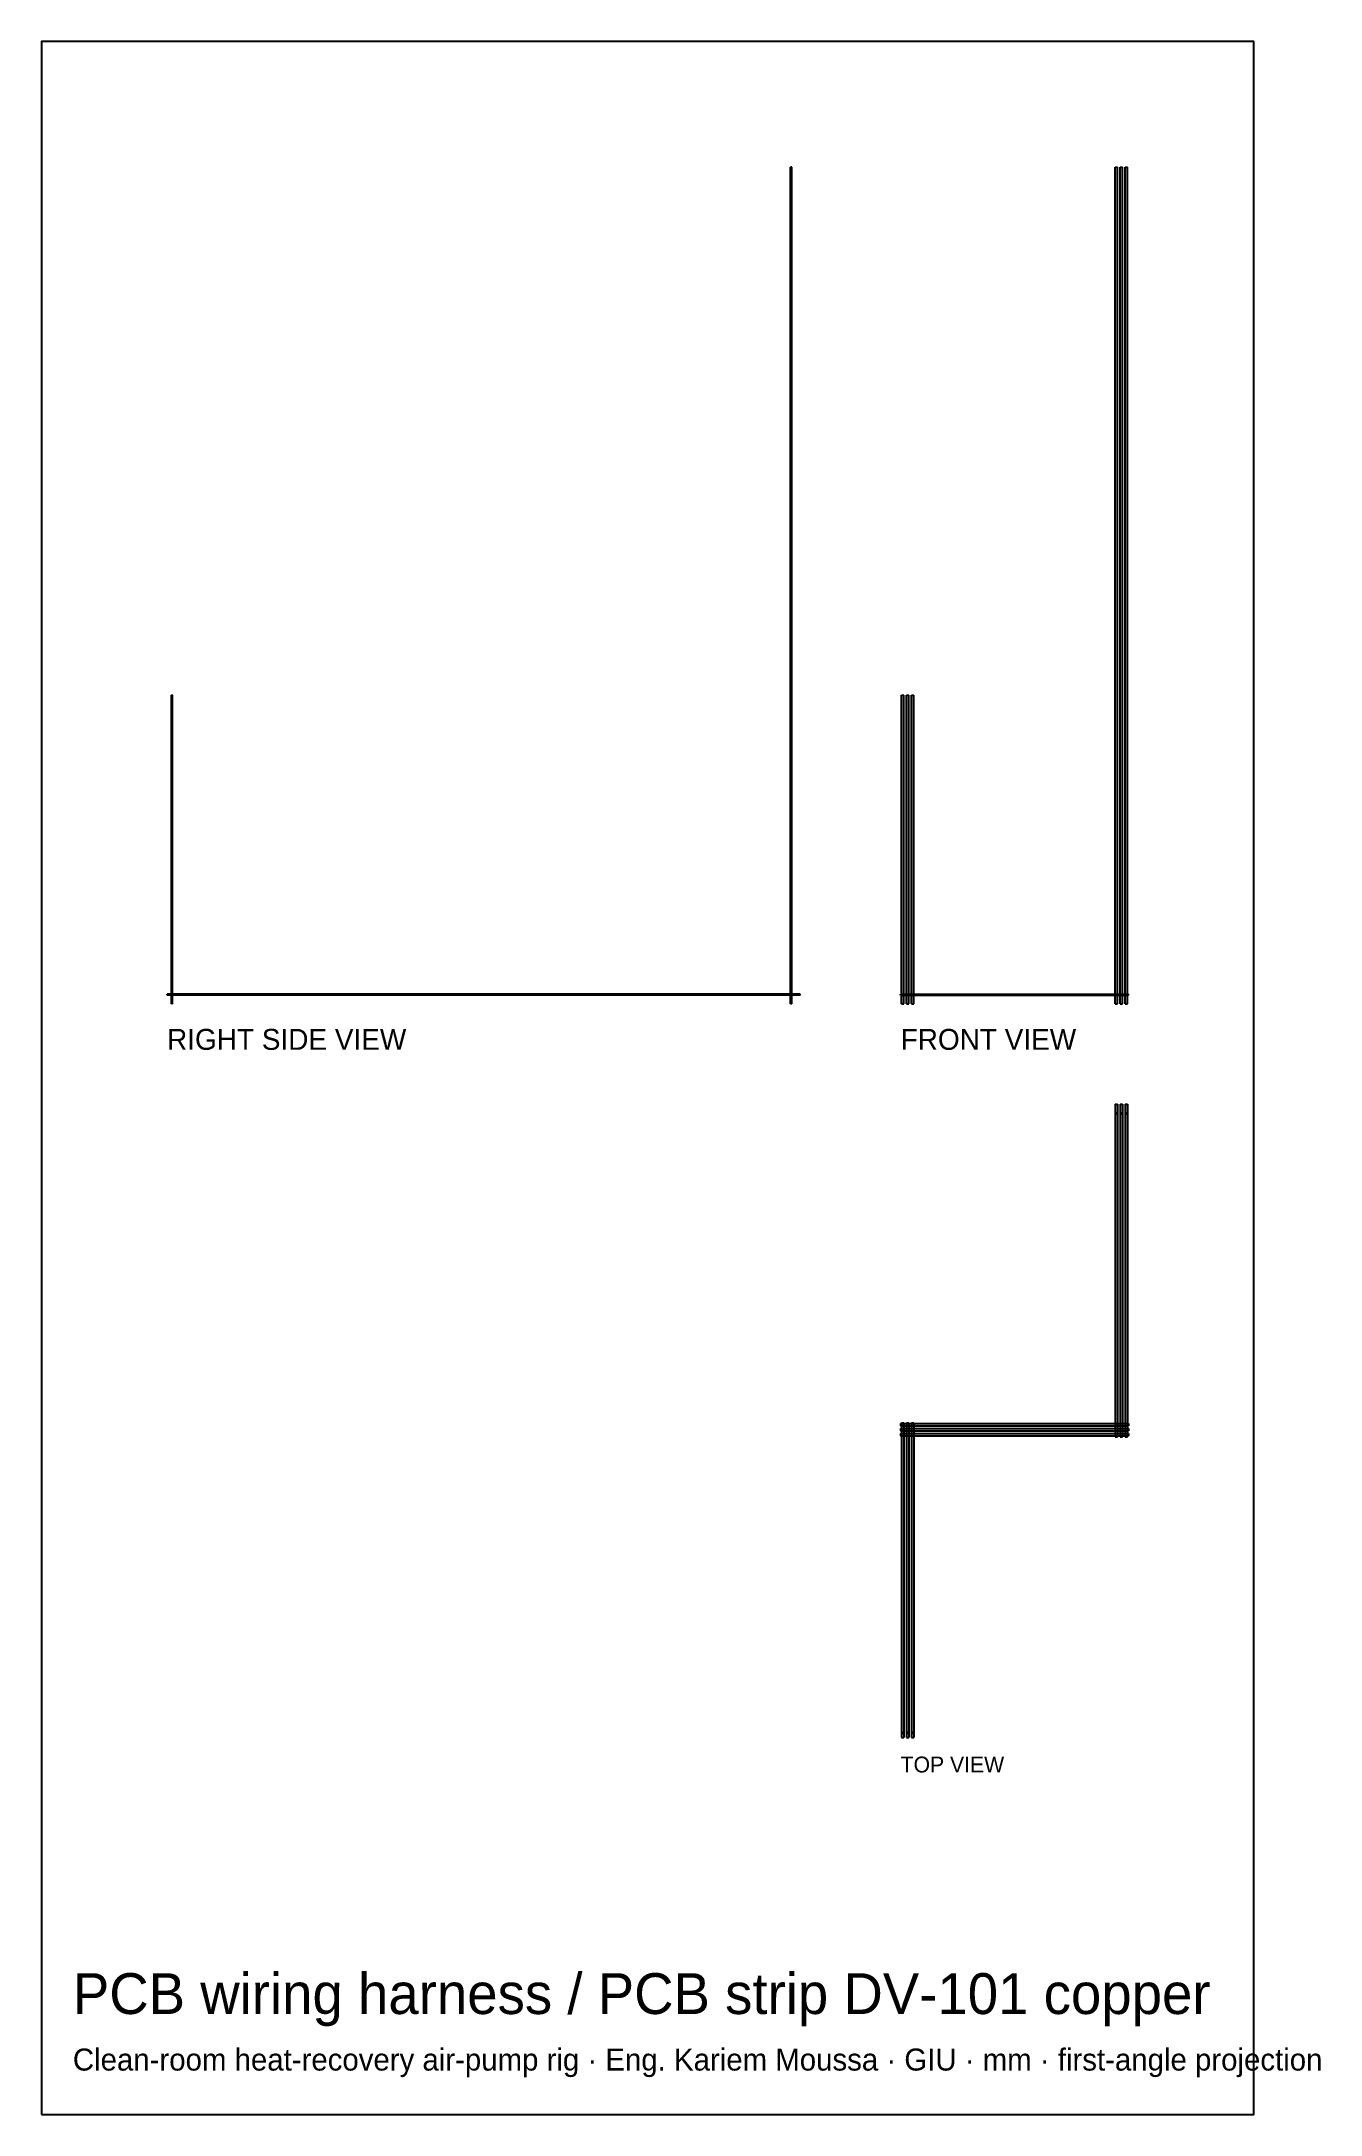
# Model space of a CAD drawing. Header units: millimetres. Extents: x -514 to -102, y -351 to 317.
import ezdxf

# ---------------------------------------------------------------- set-up
doc = ezdxf.new("R2010")
doc.units = ezdxf.units.MM
for name, color, linetype in [('BORDER', 7, 'Continuous'), ('HIDDEN', 8, 'Continuous'), ('TEXT', 5, 'Continuous'), ('VISIBLE', 7, 'Continuous')]:
    doc.layers.add(name, color=color, linetype=linetype)

msp = doc.modelspace()

# ---------------------------------------------------------------- linework, layer by layer
at = {"layer": 'BORDER'}
msp.add_lwpolyline([(-513.8491, -350.5001), (-123.5145, -350.5001), (-123.5145, 316.6855), (-513.8491, 316.6855)], close=True, dxfattribs=at)
at = {"layer": 'HIDDEN'}
for points in [[(-272.3136, 276.25), (-272.6636, 276.25)], [(-272.6636, 6.97), (-272.6636, 276.25)], [(-272.3136, 276.25), (-272.6636, 276.25)], [(-272.6636, 6.97), (-272.6636, 276.25)], [(-272.3136, 276.25), (-272.6636, 276.25)], [(-272.6636, 6.97), (-272.6636, 276.25)], [(-272.3136, 276.25), (-272.6636, 276.25)], [(-272.6636, 6.97), (-272.6636, 276.25)], [(-272.3136, 276.25), (-272.6636, 276.25)], [(-272.6636, 6.97), (-272.6636, 276.25)], [(-272.3136, 6.97), (-272.3136, 276.25)], [(-272.3136, 6.97), (-272.3136, 276.25)], [(-272.3136, 6.97), (-272.3136, 276.25)], [(-272.3136, 6.97), (-272.3136, 276.25)], [(-272.3136, 6.97), (-272.3136, 276.25)], [(-168.15, 276.25), (-167.45, 276.25)], [(-168.15, 6.97), (-168.15, 276.25)], [(-167.45, 6.97), (-167.45, 276.25)], [(-166.55, 276.25), (-165.85, 276.25)], [(-166.55, 6.97), (-166.55, 276.25)], [(-165.85, 6.97), (-165.85, 276.25)], [(-164.95, 276.25), (-164.25, 276.25)], [(-164.95, 6.97), (-164.95, 276.25)], [(-164.25, 6.97), (-164.25, 276.25)], [(-471.6636, 106.25), (-472.0136, 106.25)], [(-472.0136, 6.97), (-472.0136, 106.25)], [(-471.6636, 106.25), (-472.0136, 106.25)], [(-472.0136, 6.97), (-472.0136, 106.25)], [(-471.6636, 106.25), (-472.0136, 106.25)], [(-472.0136, 6.97), (-472.0136, 106.25)], [(-471.6636, 106.25), (-472.0136, 106.25)], [(-472.0136, 6.97), (-472.0136, 106.25)], [(-471.6636, 106.25), (-472.0136, 106.25)], [(-472.0136, 6.97), (-472.0136, 106.25)], [(-471.6636, 6.97), (-471.6636, 106.25)], [(-471.6636, 6.97), (-471.6636, 106.25)], [(-471.6636, 6.97), (-471.6636, 106.25)], [(-471.6636, 6.97), (-471.6636, 106.25)], [(-471.6636, 6.97), (-471.6636, 106.25)], [(-236.95, 106.25), (-236.25, 106.25)], [(-236.95, 6.97), (-236.95, 106.25)], [(-236.25, 6.97), (-236.25, 106.25)], [(-235.35, 106.25), (-234.65, 106.25)], [(-235.35, 6.97), (-235.35, 106.25)], [(-234.65, 6.97), (-234.65, 106.25)], [(-233.75, 106.25), (-233.05, 106.25)], [(-233.75, 6.97), (-233.75, 106.25)], [(-233.05, 6.97), (-233.05, 106.25)], [(-372.0636, 10.07), (-473.4136, 10.07)], [(-473.4136, 9.72), (-473.4136, 10.07)], [(-372.0636, 10.07), (-473.4136, 10.07)], [(-473.4136, 9.72), (-473.4136, 10.07)], [(-372.0636, 10.07), (-473.4136, 10.07)], [(-473.4136, 9.72), (-473.4136, 10.07)], [(-372.0636, 10.07), (-473.4136, 10.07)], [(-473.4136, 9.72), (-473.4136, 10.07)], [(-372.0636, 10.07), (-473.4136, 10.07)], [(-473.4136, 9.72), (-473.4136, 10.07)], [(-372.0636, 9.72), (-473.4136, 9.72)], [(-372.0636, 9.72), (-473.4136, 9.72)], [(-372.0636, 9.72), (-473.4136, 9.72)], [(-372.0636, 9.72), (-473.4136, 9.72)], [(-372.0636, 9.72), (-473.4136, 9.72)], [(-471.6636, 6.97), (-472.0136, 6.97)], [(-471.6636, 6.97), (-472.0136, 6.97)], [(-471.6636, 6.97), (-472.0136, 6.97)], [(-471.6636, 6.97), (-472.0136, 6.97)], [(-471.6636, 6.97), (-472.0136, 6.97)], [(-269.5636, 10.07), (-376.5636, 10.07)], [(-376.5636, 9.72), (-376.5636, 10.07)], [(-269.5636, 10.07), (-376.5636, 10.07)], [(-376.5636, 9.72), (-376.5636, 10.07)], [(-269.5636, 10.07), (-376.5636, 10.07)], [(-376.5636, 9.72), (-376.5636, 10.07)], [(-269.5636, 10.07), (-376.5636, 10.07)], [(-376.5636, 9.72), (-376.5636, 10.07)], [(-269.5636, 10.07), (-376.5636, 10.07)], [(-376.5636, 9.72), (-376.5636, 10.07)], [(-372.0636, 10.07), (-376.5636, 10.07)], [(-269.5636, 9.72), (-376.5636, 9.72)], [(-269.5636, 9.72), (-376.5636, 9.72)], [(-269.5636, 9.72), (-376.5636, 9.72)], [(-269.5636, 9.72), (-376.5636, 9.72)], [(-269.5636, 9.72), (-376.5636, 9.72)], [(-372.0636, 9.72), (-376.5636, 9.72)], [(-375.5636, 10.07), (-376.2636, 10.07)], [(-376.2636, 9.72), (-376.2636, 10.07)], [(-375.5636, 9.72), (-376.2636, 9.72)], [(-375.5636, 9.72), (-375.5636, 10.07)], [(-373.9636, 10.07), (-374.6636, 10.07)], [(-374.6636, 9.72), (-374.6636, 10.07)], [(-373.9636, 9.72), (-374.6636, 9.72)], [(-373.9636, 9.72), (-373.9636, 10.07)], [(-372.3636, 10.07), (-373.0636, 10.07)], [(-373.0636, 9.72), (-373.0636, 10.07)], [(-372.3636, 9.72), (-373.0636, 9.72)], [(-372.3636, 9.72), (-372.3636, 10.07)], [(-372.0636, 9.72), (-372.0636, 10.07)], [(-372.0636, 9.72), (-372.0636, 10.07)], [(-372.0636, 9.72), (-372.0636, 10.07)], [(-372.0636, 9.72), (-372.0636, 10.07)], [(-372.0636, 9.72), (-372.0636, 10.07)], [(-372.0636, 9.72), (-372.0636, 10.07)], [(-272.3136, 6.97), (-272.6636, 6.97)], [(-272.3136, 6.97), (-272.6636, 6.97)], [(-272.3136, 6.97), (-272.6636, 6.97)], [(-272.3136, 6.97), (-272.6636, 6.97)], [(-272.3136, 6.97), (-272.6636, 6.97)], [(-269.5636, 9.72), (-269.5636, 10.07)], [(-269.5636, 9.72), (-269.5636, 10.07)], [(-269.5636, 9.72), (-269.5636, 10.07)], [(-269.5636, 9.72), (-269.5636, 10.07)], [(-269.5636, 9.72), (-269.5636, 10.07)], [(-237.25, 10.07), (-163.95, 10.07)], [(-237.25, 10.07), (-163.95, 10.07)], [(-237.25, 9.72), (-237.25, 10.07)], [(-237.25, 9.72), (-237.25, 10.07)], [(-237.25, 10.07), (-163.95, 10.07)], [(-237.25, 10.07), (-163.95, 10.07)], [(-237.25, 9.72), (-237.25, 10.07)], [(-237.25, 9.72), (-237.25, 10.07)], [(-237.25, 10.07), (-163.95, 10.07)], [(-237.25, 9.72), (-237.25, 10.07)], [(-237.25, 9.72), (-163.95, 9.72)], [(-237.25, 9.72), (-163.95, 9.72)], [(-237.25, 9.72), (-163.95, 9.72)], [(-237.25, 9.72), (-163.95, 9.72)], [(-237.25, 9.72), (-163.95, 9.72)], [(-236.95, 10.07), (-236.25, 10.07)], [(-236.95, 10.07), (-236.25, 10.07)], [(-236.95, 9.72), (-236.95, 10.07)], [(-236.95, 9.72), (-236.25, 9.72)], [(-236.95, 9.72), (-236.25, 9.72)], [(-236.95, 6.97), (-236.25, 6.97)], [(-236.25, 9.72), (-236.25, 10.07)], [(-235.35, 10.07), (-234.65, 10.07)], [(-235.35, 10.07), (-234.65, 10.07)], [(-235.35, 9.72), (-235.35, 10.07)], [(-235.35, 9.72), (-234.65, 9.72)], [(-235.35, 9.72), (-234.65, 9.72)], [(-235.35, 6.97), (-234.65, 6.97)], [(-234.65, 9.72), (-234.65, 10.07)], [(-233.75, 10.07), (-233.05, 10.07)], [(-233.75, 10.07), (-233.05, 10.07)], [(-233.75, 9.72), (-233.75, 10.07)], [(-233.75, 9.72), (-233.05, 9.72)], [(-233.75, 9.72), (-233.05, 9.72)], [(-233.75, 6.97), (-233.05, 6.97)], [(-233.05, 9.72), (-233.05, 10.07)], [(-168.15, 9.72), (-168.15, 10.07)], [(-168.15, 10.07), (-167.45, 10.07)], [(-168.15, 9.72), (-168.15, 10.07)], [(-168.15, 9.72), (-167.45, 9.72)], [(-168.15, 6.97), (-167.45, 6.97)], [(-167.45, 9.72), (-167.45, 10.07)], [(-167.45, 9.72), (-167.45, 10.07)], [(-166.55, 9.72), (-166.55, 10.07)], [(-166.55, 10.07), (-165.85, 10.07)], [(-166.55, 9.72), (-166.55, 10.07)], [(-166.55, 9.72), (-165.85, 9.72)], [(-166.55, 6.97), (-165.85, 6.97)], [(-165.85, 9.72), (-165.85, 10.07)], [(-165.85, 9.72), (-165.85, 10.07)], [(-164.95, 9.72), (-164.95, 10.07)], [(-164.95, 10.07), (-164.25, 10.07)], [(-164.95, 9.72), (-164.95, 10.07)], [(-164.95, 9.72), (-164.25, 9.72)], [(-164.95, 6.97), (-164.25, 6.97)], [(-164.25, 9.72), (-164.25, 10.07)], [(-164.25, 9.72), (-164.25, 10.07)], [(-163.95, 9.72), (-163.95, 10.07)], [(-163.95, 9.72), (-163.95, 10.07)], [(-163.95, 9.72), (-163.95, 10.07)], [(-163.95, 9.72), (-163.95, 10.07)], [(-163.95, 9.72), (-163.95, 10.07)], [(-168.15, -25.3436), (-167.45, -25.3436)], [(-168.15, -25.3436), (-168.15, -132.3436)], [(-167.45, -25.3436), (-167.45, -132.3436)], [(-166.55, -25.3436), (-165.85, -25.3436)], [(-166.55, -25.3436), (-166.55, -132.3436)], [(-165.85, -25.3436), (-165.85, -132.3436)], [(-164.95, -25.3436), (-164.25, -25.3436)], [(-164.95, -25.3436), (-164.95, -132.3436)], [(-164.25, -25.3436), (-164.25, -132.3436)], [(-168.15, -28.0936), (-167.45, -28.0936)], [(-168.15, -28.0936), (-168.15, -28.4436)], [(-168.15, -28.4436), (-167.45, -28.4436)], [(-167.45, -28.0936), (-167.45, -28.4436)], [(-166.55, -28.0936), (-165.85, -28.0936)], [(-166.55, -28.0936), (-166.55, -28.4436)], [(-166.55, -28.4436), (-165.85, -28.4436)], [(-165.85, -28.0936), (-165.85, -28.4436)], [(-164.95, -28.0936), (-164.25, -28.0936)], [(-164.95, -28.0936), (-164.95, -28.4436)], [(-164.95, -28.4436), (-164.25, -28.4436)], [(-164.25, -28.0936), (-164.25, -28.4436)], [(-237.25, -128.1436), (-163.95, -128.1436)], [(-237.25, -128.1436), (-237.25, -128.8436)], [(-237.25, -128.8436), (-163.95, -128.8436)], [(-237.25, -129.7436), (-163.95, -129.7436)], [(-237.25, -129.7436), (-237.25, -130.4436)], [(-237.25, -130.4436), (-163.95, -130.4436)], [(-237.25, -131.3436), (-163.95, -131.3436)], [(-237.25, -131.3436), (-237.25, -132.0436)], [(-237.25, -132.0436), (-163.95, -132.0436)], [(-236.95, -127.8436), (-236.25, -127.8436)], [(-236.95, -127.8436), (-236.95, -229.1936)], [(-236.25, -127.8436), (-236.25, -229.1936)], [(-235.35, -127.8436), (-234.65, -127.8436)], [(-235.35, -127.8436), (-235.35, -229.1936)], [(-234.65, -127.8436), (-234.65, -229.1936)], [(-233.75, -127.8436), (-233.05, -127.8436)], [(-233.75, -127.8436), (-233.75, -229.1936)], [(-233.05, -127.8436), (-233.05, -229.1936)], [(-168.15, -132.3436), (-167.45, -132.3436)], [(-166.55, -132.3436), (-165.85, -132.3436)], [(-164.95, -132.3436), (-164.25, -132.3436)], [(-163.95, -128.1436), (-163.95, -128.8436)], [(-163.95, -129.7436), (-163.95, -130.4436)], [(-163.95, -131.3436), (-163.95, -132.0436)], [(-236.95, -227.4436), (-236.25, -227.4436)], [(-236.95, -227.4436), (-236.95, -227.7936)], [(-236.95, -227.7936), (-236.25, -227.7936)], [(-236.95, -229.1936), (-236.25, -229.1936)], [(-236.25, -227.4436), (-236.25, -227.7936)], [(-235.35, -227.4436), (-234.65, -227.4436)], [(-235.35, -227.4436), (-235.35, -227.7936)], [(-235.35, -227.7936), (-234.65, -227.7936)], [(-235.35, -229.1936), (-234.65, -229.1936)], [(-234.65, -227.4436), (-234.65, -227.7936)], [(-233.75, -227.4436), (-233.05, -227.4436)], [(-233.75, -227.4436), (-233.75, -227.7936)], [(-233.75, -227.7936), (-233.05, -227.7936)], [(-233.75, -229.1936), (-233.05, -229.1936)], [(-233.05, -227.4436), (-233.05, -227.7936)]]:
    msp.add_lwpolyline(points, dxfattribs=at)
at = {"layer": 'VISIBLE'}
for points in [[(-272.3136, 276.25), (-272.6636, 276.25)], [(-272.6636, 6.97), (-272.6636, 276.25)], [(-272.3136, 6.97), (-272.3136, 276.25)], [(-168.15, 276.25), (-167.45, 276.25)], [(-168.15, 10.07), (-168.15, 276.25)], [(-167.45, 10.07), (-167.45, 276.25)], [(-166.55, 276.25), (-165.85, 276.25)], [(-166.55, 10.07), (-166.55, 276.25)], [(-165.85, 10.07), (-165.85, 276.25)], [(-164.95, 276.25), (-164.25, 276.25)], [(-164.95, 10.07), (-164.95, 276.25)], [(-164.25, 10.07), (-164.25, 276.25)], [(-471.6636, 106.25), (-472.0136, 106.25)], [(-472.0136, 6.97), (-472.0136, 106.25)], [(-471.6636, 6.97), (-471.6636, 106.25)], [(-236.95, 106.25), (-236.25, 106.25)], [(-236.95, 6.97), (-236.95, 106.25)], [(-236.25, 6.97), (-236.25, 106.25)], [(-235.35, 106.25), (-234.65, 106.25)], [(-235.35, 6.97), (-235.35, 106.25)], [(-234.65, 6.97), (-234.65, 106.25)], [(-233.75, 106.25), (-233.05, 106.25)], [(-233.75, 6.97), (-233.75, 106.25)], [(-233.05, 6.97), (-233.05, 106.25)], [(-376.5636, 10.07), (-473.4136, 10.07)], [(-473.4136, 9.72), (-473.4136, 10.07)], [(-376.5636, 9.72), (-473.4136, 9.72)], [(-471.6636, 6.97), (-472.0136, 6.97)], [(-269.5636, 10.07), (-376.5636, 10.07)], [(-376.5636, 9.72), (-376.5636, 10.07)], [(-269.5636, 9.72), (-376.5636, 9.72)], [(-375.5636, 10.07), (-376.2636, 10.07)], [(-376.2636, 9.72), (-376.2636, 10.07)], [(-375.5636, 9.72), (-376.2636, 9.72)], [(-375.5636, 9.72), (-375.5636, 10.07)], [(-373.9636, 10.07), (-374.6636, 10.07)], [(-374.6636, 9.72), (-374.6636, 10.07)], [(-373.9636, 9.72), (-374.6636, 9.72)], [(-373.9636, 9.72), (-373.9636, 10.07)], [(-372.3636, 10.07), (-373.0636, 10.07)], [(-373.0636, 9.72), (-373.0636, 10.07)], [(-372.3636, 9.72), (-373.0636, 9.72)], [(-372.3636, 9.72), (-372.3636, 10.07)], [(-272.3136, 6.97), (-272.6636, 6.97)], [(-269.5636, 9.72), (-269.5636, 10.07)], [(-237.25, 10.07), (-236.95, 10.07)], [(-237.25, 9.72), (-237.25, 10.07)], [(-237.25, 9.72), (-236.95, 9.72)], [(-236.95, 10.07), (-236.25, 10.07)], [(-236.95, 9.72), (-236.95, 10.07)], [(-236.95, 9.72), (-236.25, 9.72)], [(-236.95, 6.97), (-236.25, 6.97)], [(-236.25, 10.07), (-235.35, 10.07)], [(-236.25, 9.72), (-236.25, 10.07)], [(-236.25, 9.72), (-235.35, 9.72)], [(-235.35, 10.07), (-234.65, 10.07)], [(-235.35, 9.72), (-235.35, 10.07)], [(-235.35, 9.72), (-234.65, 9.72)], [(-235.35, 6.97), (-234.65, 6.97)], [(-234.65, 10.07), (-233.75, 10.07)], [(-234.65, 9.72), (-234.65, 10.07)], [(-234.65, 9.72), (-233.75, 9.72)], [(-233.75, 10.07), (-233.05, 10.07)], [(-233.75, 9.72), (-233.75, 10.07)], [(-233.75, 9.72), (-233.05, 9.72)], [(-233.75, 6.97), (-233.05, 6.97)], [(-233.05, 10.07), (-163.95, 10.07)], [(-233.05, 9.72), (-233.05, 10.07)], [(-233.05, 9.72), (-163.95, 9.72)], [(-168.15, 10.07), (-167.45, 10.07)], [(-168.15, 9.72), (-168.15, 10.07)], [(-168.15, 6.97), (-168.15, 9.72)], [(-168.15, 9.72), (-167.45, 9.72)], [(-168.15, 6.97), (-167.45, 6.97)], [(-167.45, 9.72), (-167.45, 10.07)], [(-167.45, 6.97), (-167.45, 9.72)], [(-166.55, 10.07), (-165.85, 10.07)], [(-166.55, 9.72), (-166.55, 10.07)], [(-166.55, 6.97), (-166.55, 9.72)], [(-166.55, 9.72), (-165.85, 9.72)], [(-166.55, 6.97), (-165.85, 6.97)], [(-165.85, 9.72), (-165.85, 10.07)], [(-165.85, 6.97), (-165.85, 9.72)], [(-164.95, 10.07), (-164.25, 10.07)], [(-164.95, 9.72), (-164.95, 10.07)], [(-164.95, 6.97), (-164.95, 9.72)], [(-164.95, 9.72), (-164.25, 9.72)], [(-164.95, 6.97), (-164.25, 6.97)], [(-164.25, 9.72), (-164.25, 10.07)], [(-164.25, 6.97), (-164.25, 9.72)], [(-163.95, 9.72), (-163.95, 10.07)], [(-168.15, -25.3436), (-167.45, -25.3436)], [(-168.15, -25.3436), (-168.15, -132.3436)], [(-167.45, -25.3436), (-167.45, -132.3436)], [(-166.55, -25.3436), (-165.85, -25.3436)], [(-166.55, -25.3436), (-166.55, -132.3436)], [(-165.85, -25.3436), (-165.85, -132.3436)], [(-164.95, -25.3436), (-164.25, -25.3436)], [(-164.95, -25.3436), (-164.95, -132.3436)], [(-164.25, -25.3436), (-164.25, -132.3436)], [(-168.15, -28.0936), (-167.45, -28.0936)], [(-168.15, -28.0936), (-168.15, -28.4436)], [(-168.15, -28.4436), (-167.45, -28.4436)], [(-167.45, -28.0936), (-167.45, -28.4436)], [(-166.55, -28.0936), (-165.85, -28.0936)], [(-166.55, -28.0936), (-166.55, -28.4436)], [(-166.55, -28.4436), (-165.85, -28.4436)], [(-165.85, -28.0936), (-165.85, -28.4436)], [(-164.95, -28.0936), (-164.25, -28.0936)], [(-164.95, -28.0936), (-164.95, -28.4436)], [(-164.95, -28.4436), (-164.25, -28.4436)], [(-164.25, -28.0936), (-164.25, -28.4436)], [(-237.25, -128.1436), (-163.95, -128.1436)], [(-237.25, -128.1436), (-237.25, -128.8436)], [(-237.25, -128.8436), (-163.95, -128.8436)], [(-237.25, -129.7436), (-163.95, -129.7436)], [(-237.25, -129.7436), (-237.25, -130.4436)], [(-237.25, -130.4436), (-163.95, -130.4436)], [(-237.25, -131.3436), (-163.95, -131.3436)], [(-237.25, -131.3436), (-237.25, -132.0436)], [(-237.25, -132.0436), (-163.95, -132.0436)], [(-236.95, -127.8436), (-236.25, -127.8436)], [(-236.95, -127.8436), (-236.95, -229.1936)], [(-236.25, -127.8436), (-236.25, -229.1936)], [(-235.35, -127.8436), (-234.65, -127.8436)], [(-235.35, -127.8436), (-235.35, -229.1936)], [(-234.65, -127.8436), (-234.65, -229.1936)], [(-233.75, -127.8436), (-233.05, -127.8436)], [(-233.75, -127.8436), (-233.75, -229.1936)], [(-233.05, -127.8436), (-233.05, -229.1936)], [(-168.15, -132.3436), (-167.45, -132.3436)], [(-166.55, -132.3436), (-165.85, -132.3436)], [(-164.95, -132.3436), (-164.25, -132.3436)], [(-163.95, -128.1436), (-163.95, -128.8436)], [(-163.95, -129.7436), (-163.95, -130.4436)], [(-163.95, -131.3436), (-163.95, -132.0436)], [(-236.95, -227.4436), (-236.25, -227.4436)], [(-236.95, -227.4436), (-236.95, -227.7936)], [(-236.95, -227.7936), (-236.25, -227.7936)], [(-236.95, -229.1936), (-236.25, -229.1936)], [(-236.25, -227.4436), (-236.25, -227.7936)], [(-235.35, -227.4436), (-234.65, -227.4436)], [(-235.35, -227.4436), (-235.35, -227.7936)], [(-235.35, -227.7936), (-234.65, -227.7936)], [(-235.35, -229.1936), (-234.65, -229.1936)], [(-234.65, -227.4436), (-234.65, -227.7936)], [(-233.75, -227.4436), (-233.05, -227.4436)], [(-233.75, -227.4436), (-233.75, -227.7936)], [(-233.75, -227.7936), (-233.05, -227.7936)], [(-233.75, -229.1936), (-233.05, -229.1936)], [(-233.05, -227.4436), (-233.05, -227.7936)]]:
    msp.add_lwpolyline(points, dxfattribs=at)

# ---------------------------------------------------------------- texts
at = {"layer": 'TEXT'}
for s, height, p in [('RIGHT SIDE VIEW', 6.732, (-473.4136, -7.8404)), ('FRONT VIEW', 6.732, (-237.25, -7.8404)), ('TOP VIEW', 5.09625, (-237.25, -240.4053)), ('PCB wiring harness / PCB strip DV-101 copper', 13.141534, (-503.7402, -318.1517)), ('Clean-room heat-recovery air-pump rig · Eng. Kariem Moussa · GIU · mm · first-angle projection', 7.07621, (-503.7402, -336.3476))]:
    msp.add_text(s, height=height, dxfattribs=at).set_placement(p)

doc.saveas('drawing.dxf')
